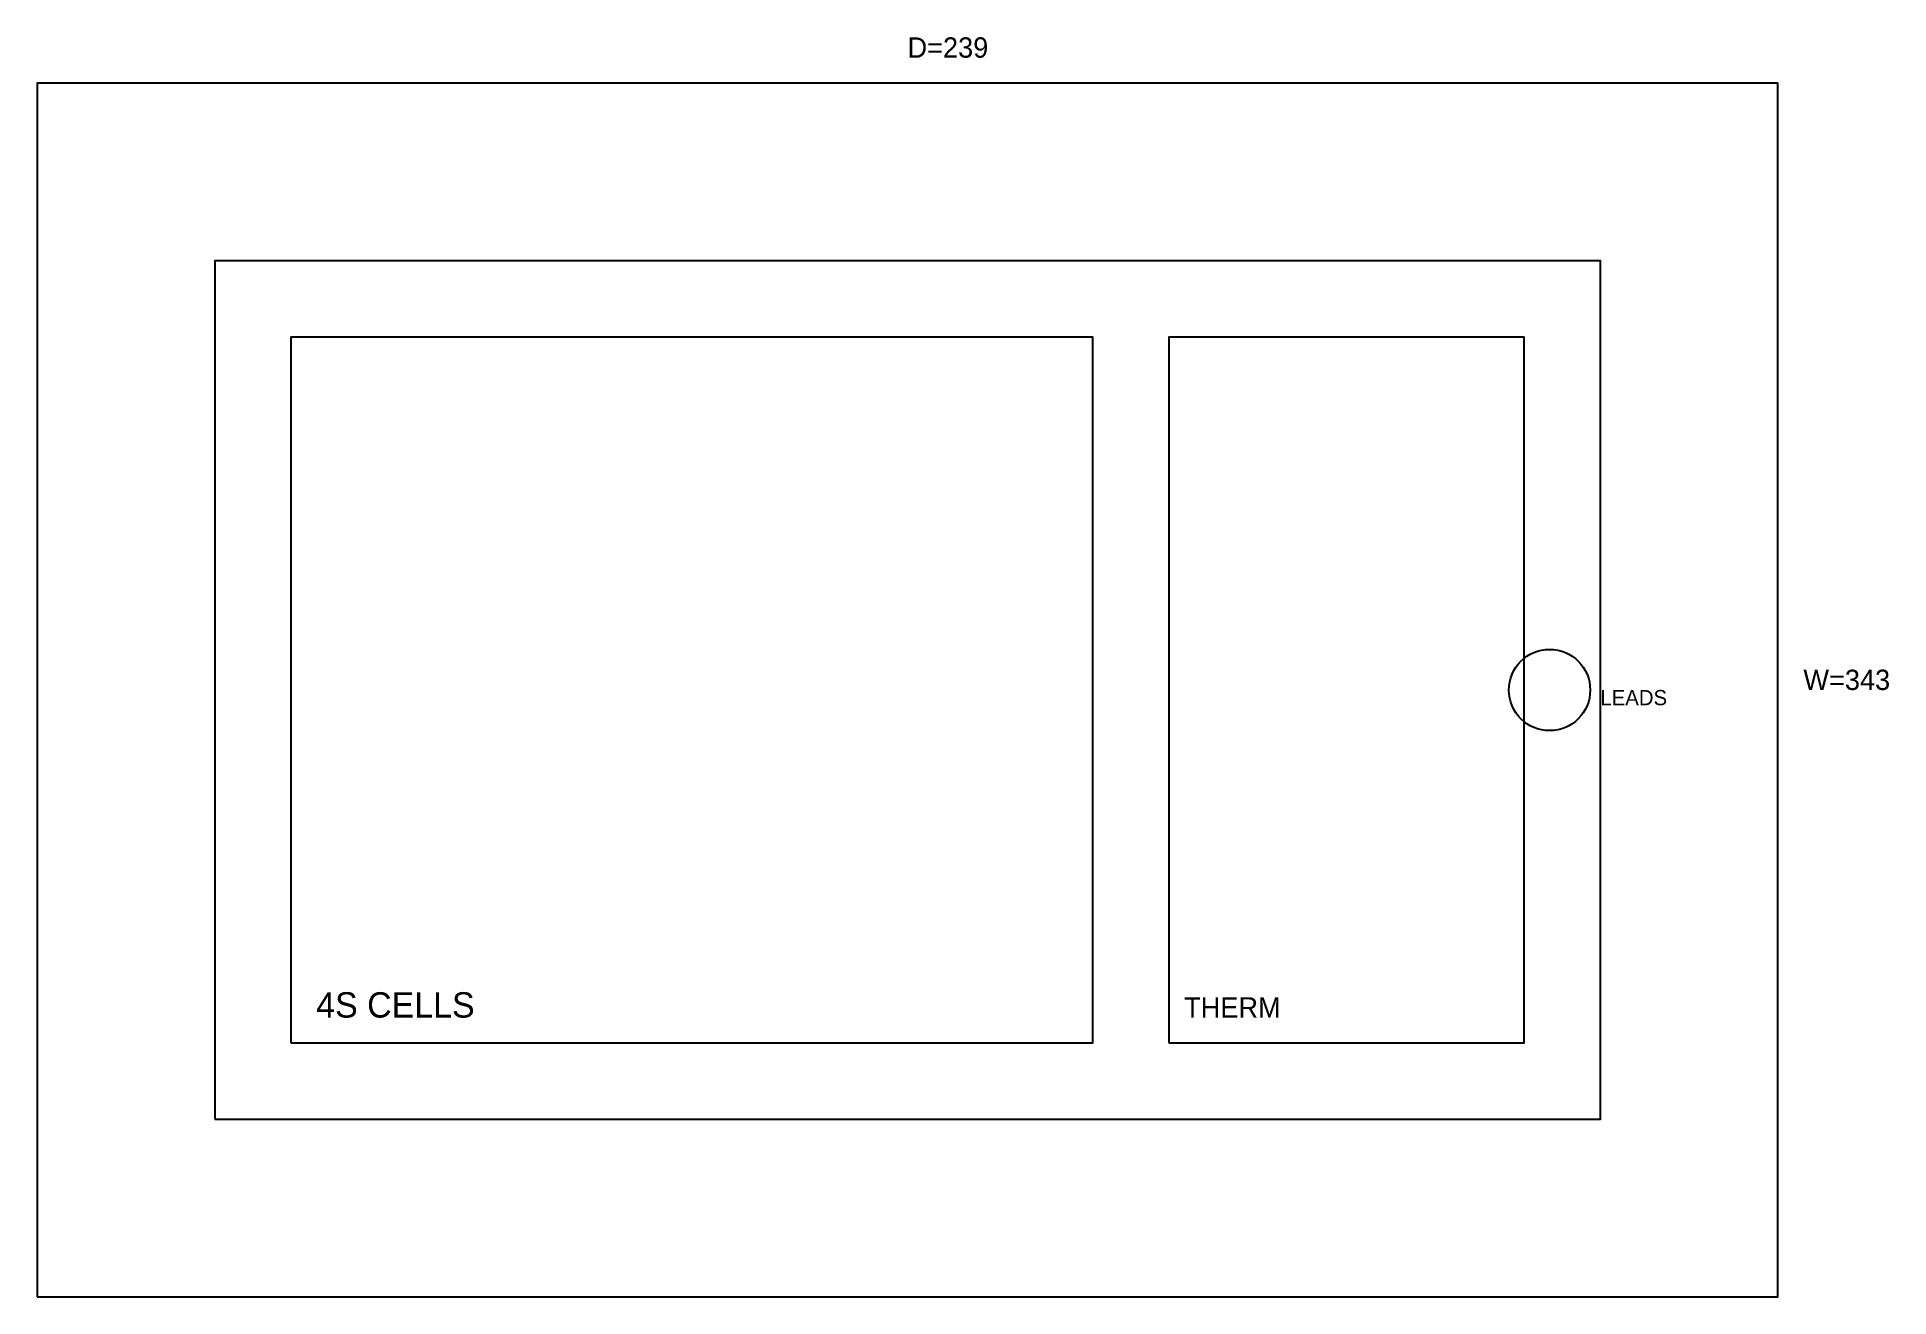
# Model space of a CAD drawing. Header units: metres. Extents: x -172 to 193, y -120 to 129.
import ezdxf

# ---------------------------------------------------------------- set-up
doc = ezdxf.new("R2010")
doc.units = ezdxf.units.M
for name, color, linetype in [('BATTERY_ZONE', 2, 'Continuous'), ('CONDUITS', 4, 'Continuous'), ('DIMENSIONS', 7, 'Continuous'), ('SHELL_1', 1, 'Continuous'), ('SHELL_2', 3, 'Continuous'), ('THERMAL_ZONE', 10, 'Continuous')]:
    doc.layers.add(name, color=color, linetype=linetype)

msp = doc.modelspace()

# ---------------------------------------------------------------- linework, layer by layer
at = {"layer": 'BATTERY_ZONE'}
msp.add_lwpolyline([(-121.5, -69.5), (36.5, -69.5), (36.5, 69.5), (-121.5, 69.5)], close=True, dxfattribs=at)
at = {"layer": 'CONDUITS'}
msp.add_circle((126.5, 0), 8, dxfattribs=at)
at = {"layer": 'SHELL_1'}
msp.add_lwpolyline([(-171.5, -119.5), (171.5, -119.5), (171.5, 119.5), (-171.5, 119.5)], close=True, dxfattribs=at)
at = {"layer": 'SHELL_2'}
msp.add_lwpolyline([(-136.5, -84.5), (136.5, -84.5), (136.5, 84.5), (-136.5, 84.5)], close=True, dxfattribs=at)
at = {"layer": 'THERMAL_ZONE'}
msp.add_lwpolyline([(51.5, -69.5), (121.5, -69.5), (121.5, 69.5), (51.5, 69.5)], close=True, dxfattribs=at)

# ---------------------------------------------------------------- texts
at = {"layer": 'BATTERY_ZONE'}
msp.add_text('4S CELLS', height=5, dxfattribs=at).set_placement((-116.5, -64.5))
at = {"layer": 'CONDUITS'}
msp.add_text('LEADS', height=3, dxfattribs=at).set_placement((136.5, -3))
at = {"layer": 'DIMENSIONS'}
for s, p in [('D=239', (0, 124.5)), ('W=343', (176.5, 0))]:
    msp.add_text(s, height=4, dxfattribs=at).set_placement(p)
at = {"layer": 'THERMAL_ZONE'}
msp.add_text('THERM', height=4, dxfattribs=at).set_placement((54.5, -64.5))

doc.saveas('drawing.dxf')
